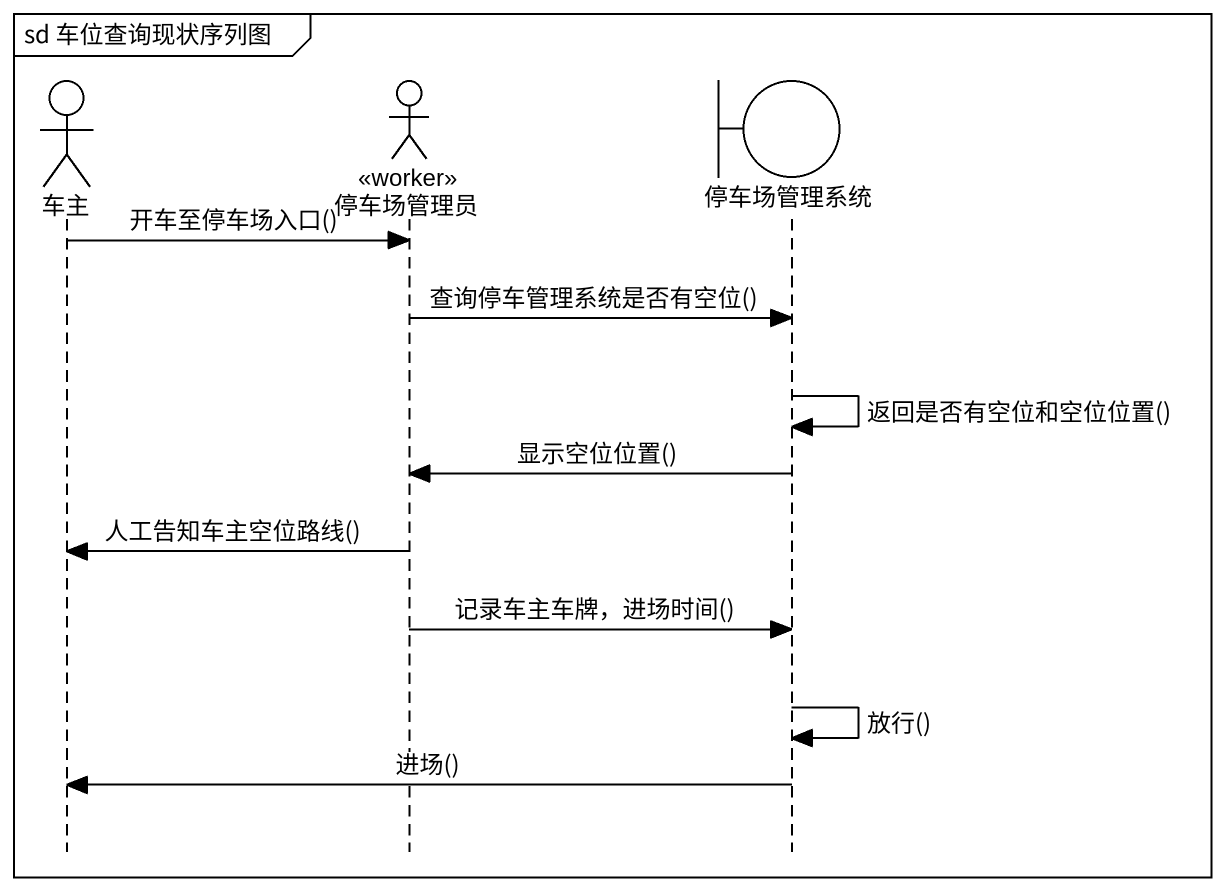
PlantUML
@startuml
mainframe sd 车位查询现状序列图
hide footbox
actor 车主
actor 停车场管理员 <<worker>>
boundary 停车场管理系统

车主 -> 停车场管理员 : 开车至停车场入口()
停车场管理员 -> 停车场管理系统 : 查询停车管理系统是否有空位()
停车场管理系统 -> 停车场管理系统 : 返回是否有空位和空位位置()
停车场管理系统 -> 停车场管理员 : 显示空位位置()
停车场管理员 -> 车主 : 人工告知车主空位路线()
停车场管理员 -> 停车场管理系统 : 记录车主车牌，进场时间()
停车场管理系统 -> 停车场管理系统 : 放行()
停车场管理系统 -> 车主 : 进场()
@enduml
